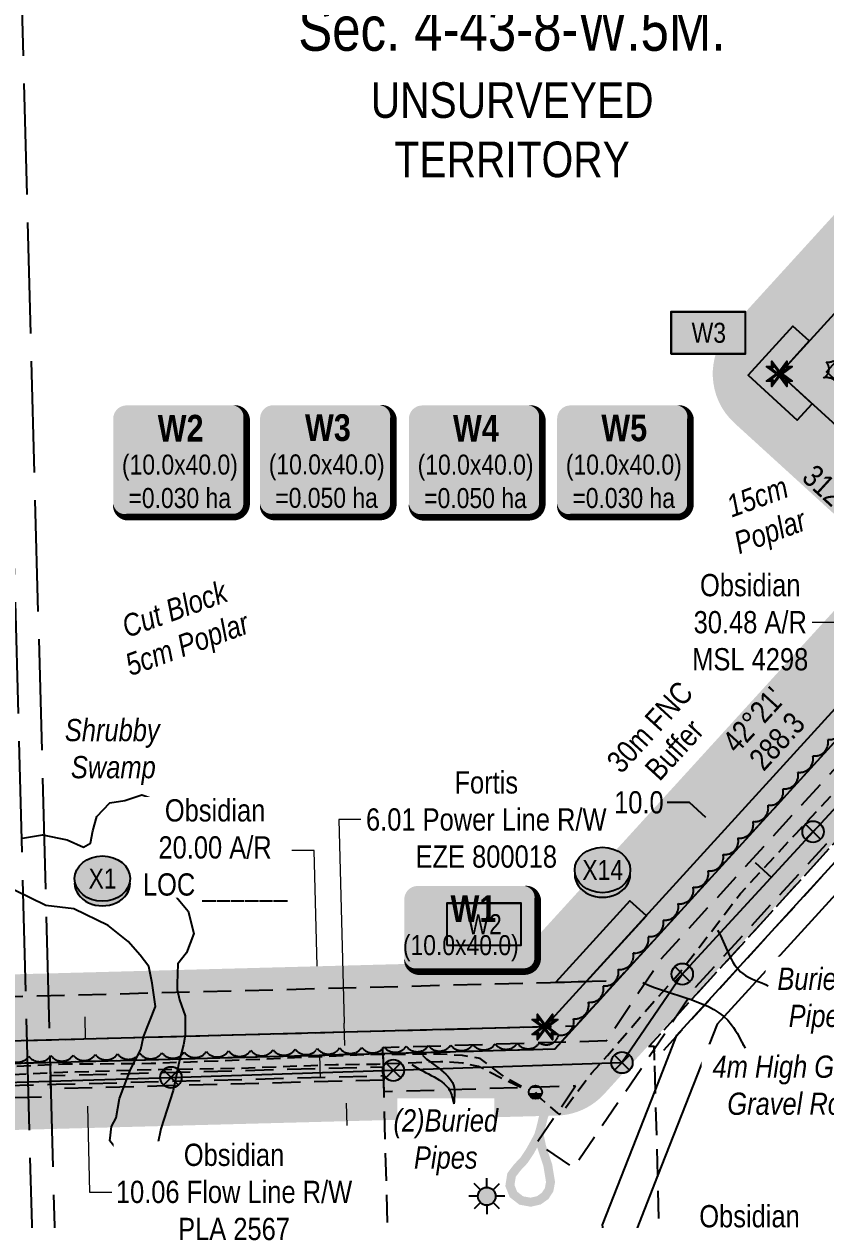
# Model space of a CAD drawing. Extents: x 626623 to 631574, y 5837036 to 5839705.
# Drawn here: x 627570 to 627930, y 5837349 to 5837886 of the extents above; entities that cross this region are included whole.
import ezdxf
from ezdxf.enums import TextEntityAlignment as Align

# ---------------------------------------------------------------- set-up
doc = ezdxf.new("R2010")
doc.units = 0
doc.header["$LTSCALE"] = 5
doc.header["$PDSIZE"] = 0.5
for name, pattern in [('0', [1, 1, 0]), ('foc-ACCESSROAD', [3.75, 2.5, -1.25]), ('foc-FLOWLINE', [3.75, 2.5, -1.25]), ('foc-UNSURVEYED', [12.5, 10, -2.5]), ('POWERLINE5', [7.8, 2.4, -0.6, 0.6, -0.6, 0.6, -0.6, 2.4]), ('UG_PIPE', [1.875, 1.25, -0.625])]:
    doc.linetypes.add(name, pattern=pattern)
doc.layers.get('Defpoints').update_dxf_attribs({"color": 9})
for name, color, linetype in [('AS-PIPE-UG', 44, 'UG_PIPE'), ('AS-PIPE-UG-T', 44, 'Continuous'), ('AS-POWER', 104, 'foc-POWER'), ('AS-POWER-EXISTING', 72, 'POWERLINE5'), ('AS-ROADS', 254, 'Continuous'), ('AS-SYMBOL', 7, 'Continuous'), ('C-AR', 13, 'foc-ACCESSROAD'), ('C-FLOWLINE', 13, 'foc-FLOWLINE'), ('C-RW', 13, 'Continuous'), ('C-SYMBOL', 7, 'Continuous'), ('C-WS', 13, 'foc-ACCESSROAD'), ('C-WS-S', 8, 'Continuous'), ('F-EZE', 190, 'foc-FLOWLINE'), ('L-BD1', 253, 'Continuous'), ('L-MON', 1, 'Continuous'), ('L-UNS-T', 3, 'Continuous'), ('L-USEC', 7, 'foc-UNSURVEYED'), ('P-BUFFER-H 30m', 51, 'Continuous'), ('P-BUFFER-T', 40, 'Continuous'), ('P-CROSSINGS', 250, 'Continuous'), ('P-PROPOSED', 10, 'Continuous'), ('P-PROPOSED-H', 21, 'Continuous'), ('P-TEMP-BLOCKS', 250, 'Continuous'), ('P-TEMP-H', 41, 'Continuous'), ('P-TEMP_WORKSPACE', 46, 'Continuous'), ('P-TXT', 4, 'Continuous'), ('T-BUSH', 110, '0'), ('T-BUSH-T', 110, 'Continuous'), ('WETLAND', 143, 'Continuous'), ('WETLAND-T', 146, 'Continuous')]:
    doc.layers.add(name, color=color, linetype=linetype)
for name, color, linetype, lineweight in [('C-AR-T', 13, 'Continuous', 9), ('C-RW-T', 13, 'Continuous', 9), ('C-WS-T', 13, 'Continuous', 9), ('F-EZE-T', 190, 'Continuous', 9), ('T-TEXT', 48, 'Continuous', 18)]:
    doc.layers.add(name, color=color, linetype=linetype, lineweight=lineweight)
doc.styles.add('175L', font='ARIALN.TTF', dxfattribs={"height": 20})
doc.styles.add('80', font='ARIALN.TTF', dxfattribs={"height": 10})
doc.styles.add('80CG', font='ARIALN.TTF', dxfattribs={"height": 10})
doc.styles.add('80L', font='ARIALN.TTF', dxfattribs={"height": 10})
doc.styles.add('80LS', font='ARIALNI.TTF', dxfattribs={"height": 10})
doc.styles.add('BOLD', font='ARIALNB.TTF')
doc.styles.add('Crossing', font='ARIALN.TTF', dxfattribs={"height": 10})
doc.styles.add('foc-LtypeFont', font='ARIALN.TTF', dxfattribs={"height": 7.35})
doc.styles.get("Standard").update_dxf_attribs({"font": 'ARIALN.TTF'})
doc.linetypes.add('foc-POWER', pattern='A,6,-1,["P",foc-LtypeFont,S=0.2,R=0,X=-0.625,Y=-0.75],-1.24,4', length=12.24)
doc.dimstyles.new('Compass 5 000', dxfattribs={"dimscale": 5, "dimtxt": 9, "dimasz": 2, "dimexe": 0.2, "dimexo": 0.0625, "dimgap": 0.5, "dimtad": 0, "dimtih": 1, "dimtoh": 1, "dimzin": 0, "dimdsep": 46, "dimtxsty": '80CG', "dimcen": 0.1, "dimse1": 1, "dimse2": 1, "dimclrd": 256, "dimclrt": 256, "dimaunit": 1, "dimadec": 4, "dimazin": 0, "dimtfac": 0.06, "dimtofl": 0, "dimtmove": 0, "dimatfit": 1, "dimfxl": 0.2, "dimtolj": 1, "dimtzin": 0, "dimlwd": -1, "dimarcsym": 0})

# ---------------------------------------------------------------- blocks, each defined once
blk = doc.blocks.new('*D542')
at = {"layer": 'Defpoints', "color": 0, "transparency": 16777216}
for p in [(627654.67, 5837415.26), (627714.46, 5837410.83), (627654.83, 5837409.25)]:
    blk.add_point(p, dxfattribs=at)
at = {"layer": 'F-EZE-T', "transparency": 16777216}
for p, q in [((627721.33, 5837528.43), (627711.33, 5837528.43)), ((627711.33, 5837528.43), (627713.77, 5837436.84)), ((627714.03, 5837426.84), (627713.77, 5837436.84)), ((627714.72, 5837400.84), (627714.99, 5837390.84))]:
    blk.add_line(p, q, dxfattribs=at)
for points in [[(627715.7, 5837426.89), (627712.37, 5837426.8), (627714.3, 5837416.85)], [(627716.39, 5837400.88), (627713.06, 5837400.79), (627714.46, 5837410.83)]]:
    blk.add_solid(points, dxfattribs=at)
at = {"layer": 'F-EZE-T', "transparency": 16777216, "insert": (627777.7, 5837528.43), "char_height": 10, "attachment_point": 5, "style": '80CG'}
blk.add_mtext('\\A1;Fortis\\P6.01 Power Line R/W\\PEZE 800018', dxfattribs=at)
blk = doc.blocks.new('GAS')
h = blk.add_hatch(color=255)
h.dxf.hatch_style = 1
edge = h.paths.add_edge_path()
edge.add_arc((0, 0), 0.9, 0, 360)
for p, q in [((-0.57, 0.57), (-1.14, 1.14)), ((0, 0.81), (0, 1.62)), ((0.57, 0.57), (1.14, 1.14)), ((-0.81, 0), (-1.62, 0)), ((1.62, 0), (0.81, 0)), ((-0.57, -0.57), (-1.14, -1.14)), ((0, -0.81), (0, -1.62)), ((1.14, -1.14), (0.57, -0.57))]:
    blk.add_line(p, q)
blk.add_circle((0, 0), 0.8)
blk = doc.blocks.new('*D556')
at = {"layer": 'C-RW-T', "transparency": 16777216}
for p, q in [((627934.41, 5837617.17), (627924.41, 5837617.17)), ((627953.91, 5837599.37), (627934.41, 5837617.17)), ((627991.24, 5837565.28), (627998.63, 5837558.54))]:
    blk.add_line(p, q, dxfattribs=at)
for points in [[(627955.03, 5837600.6), (627952.78, 5837598.14), (627961.29, 5837592.63)], [(627992.37, 5837566.51), (627990.12, 5837564.05), (627983.86, 5837572.03)]]:
    blk.add_solid(points, dxfattribs=at)
at = {"layer": 'Defpoints', "color": 0, "transparency": 16777216}
for p in [(627961.29, 5837592.63), (627919.32, 5837546.66), (627941.88, 5837526.05)]:
    blk.add_point(p, dxfattribs=at)
at = {"layer": 'C-RW-T', "transparency": 16777216, "insert": (627896.48, 5837617.17), "char_height": 10, "attachment_point": 5, "style": '80CG'}
blk.add_mtext('\\A1;Obsidian\\P30.48 A/R\\PMSL 4298', dxfattribs=at)
blk = doc.blocks.new('*D562')
at = {"layer": 'C-RW-T', "transparency": 16777216}
for p, q in [((627597.41, 5837429.7), (627597.15, 5837439.7)), ((627598.2, 5837399.61), (627599.21, 5837360.93)), ((627599.21, 5837360.93), (627609.21, 5837360.93))]:
    blk.add_line(p, q, dxfattribs=at)
for points in [[(627599.08, 5837429.75), (627595.74, 5837429.66), (627597.67, 5837419.71)], [(627599.86, 5837399.65), (627596.53, 5837399.56), (627597.94, 5837409.6)]]:
    blk.add_solid(points, dxfattribs=at)
at = {"layer": 'Defpoints', "color": 0, "transparency": 16777216}
for p in [(627640.48, 5837420.82), (627597.67, 5837419.71), (627640.75, 5837410.72)]:
    blk.add_point(p, dxfattribs=at)
at = {"layer": 'C-RW-T', "transparency": 16777216, "insert": (627664.21, 5837360.93), "char_height": 10, "attachment_point": 5, "style": '80CG', "bg_fill": 3, "box_fill_scale": 1.1, "bg_fill_color": 256, "bg_fill_true_color": 13158600, "bg_fill_transparency": 0}
blk.add_mtext('\\A1;Obsidian\\P10.06 Flow Line R/W\\PPLA 2567', dxfattribs=at)
blk = doc.blocks.new('*D617')
at = {"layer": 'C-AR-T', "transparency": 16777216}
for p, q in [((627700.28, 5837514.49), (627690.28, 5837514.49)), ((627701.65, 5837462.47), (627700.28, 5837514.49)), ((627702.71, 5837422.49), (627702.97, 5837412.5))]:
    blk.add_line(p, q, dxfattribs=at)
for points in [[(627703.32, 5837462.51), (627699.99, 5837462.43), (627701.92, 5837452.47)], [(627704.37, 5837422.54), (627701.04, 5837422.45), (627702.44, 5837432.49)]]:
    blk.add_solid(points, dxfattribs=at)
at = {"layer": 'Defpoints', "color": 0, "transparency": 16777216}
for p in [(627727.14, 5837453.14), (627702.44, 5837432.49), (627727.66, 5837433.15)]:
    blk.add_point(p, dxfattribs=at)
at = {"layer": 'C-AR-T', "transparency": 16777216, "insert": (627655.68, 5837514.49), "char_height": 10, "attachment_point": 5, "style": '80CG', "bg_fill": 3, "box_fill_scale": 1.1, "bg_fill_color": 256, "bg_fill_true_color": 13158600, "bg_fill_transparency": 0}
blk.add_mtext('\\A1;Obsidian\\P20.00 A/R\\PLOC ______', dxfattribs=at)
blk = doc.blocks.new('POWERPOLE')
h = blk.add_hatch(color=255)
edge = h.paths.add_edge_path()
edge.add_arc((0, 0), 0.96, 0, 360)
at = {"linetype": 'Continuous'}
for p, q in [((0.68, -0.68), (-0.68, 0.68)), ((-0.68, -0.68), (0.68, 0.68))]:
    blk.add_line(p, q, dxfattribs=at)
blk.add_circle((0, 0), 0.96, dxfattribs=at)
blk = doc.blocks.new('RISER')
h = blk.add_hatch(color=255)
h.dxf.hatch_style = 1
edge = h.paths.add_edge_path()
edge.add_arc((0, 0), 0.7, 0, 360)
blk.add_hatch(color=13).paths.add_polyline_path([(0.58, -0.15), (-0.58, -0.15, 0.774597)])
at = {"color": 13}
blk.add_line((-0.58, -0.15), (0.58, -0.15), dxfattribs=at)
blk.add_circle((0, 0), 0.6, dxfattribs=at)
blk = doc.blocks.new('xing2')
h = blk.add_hatch(color=50)
h.dxf.hatch_style = 1
edge = h.paths.add_edge_path()
edge.add_ellipse((0, 0), major_axis=(-12.5, 0), ratio=0.816297, start_angle=0, end_angle=360)
h = blk.add_hatch(color=250)
h.dxf.hatch_style = 1
edge = h.paths.add_edge_path()
edge.add_ellipse((0, -2.05), major_axis=(-12.5, 0), ratio=0.816297, start_angle=0, end_angle=180)
edge.add_line((12.5, -2.05), (12.5, 0))
edge.add_ellipse((0, 0), major_axis=(-12.5, 0), ratio=0.816297, start_angle=0, end_angle=180, ccw=False)
edge.add_line((-12.5, 0), (-12.5, -2.05))
at = {"color": 250}
blk.add_ellipse((0, 0), major_axis=(-12.5, 0), ratio=0.816297, dxfattribs=at)
blk.add_ellipse((0, -2.05), major_axis=(-12.5, 0), ratio=0.816297, start_param=0, end_param=3.141593, dxfattribs=at)
at = {"color": 250, "style": 'Crossing'}
blk.add_attdef('CROSSING', text='', height=9, dxfattribs=at).set_placement((0.09, 0.02), align=Align.MIDDLE_CENTER)
at = {"color": 250, "style": 'Crossing', "flags": 1}
for tag, p in [('OWNER', (0.09, -12.49)), ('DESCRIPTION', (0.09, -25.77)), ('LOCATION', (0.09, -39.3)), ('DWG_REF', (0.09, -52.84))]:
    blk.add_attdef(tag, text='', height=9, dxfattribs=at).set_placement(p, align=Align.MIDDLE_CENTER)
blk = doc.blocks.new('TEMP')
h = blk.add_hatch(color=255)
h.dxf.hatch_style = 1
h.paths.add_polyline_path([(0, 0.25), (-0.67, 1.15), (-0.67, 0.67), (-1.15, 0.67), (-0.25, 0), (-1.15, -0.67), (-0.67, -0.67), (-0.67, -1.15), (0, -0.25), (0.67, -1.15), (0.67, -0.67), (1.15, -0.67), (0.25, 0), (1.15, 0.67), (0.67, 0.67), (0.67, 1.15)])
h.paths.add_polyline_path([(0.57, 0.85), (0.57, 0.57), (0.85, 0.57), (0.08, 0), (0.85, -0.57), (0.57, -0.57), (0.57, -0.85), (0, -0.08), (-0.57, -0.85), (-0.57, -0.57), (-0.85, -0.57), (-0.08, 0), (-0.85, 0.57), (-0.57, 0.57), (-0.57, 0.85), (0, 0.08)], flags=16)
h = blk.add_hatch(color=1)
h.dxf.hatch_style = 1
h.paths.add_polyline_path([(0, 0.08), (-0.57, 0.85), (-0.57, 0.57), (-0.85, 0.57), (-0.08, 0), (-0.85, -0.57), (-0.57, -0.57), (-0.57, -0.85), (0, -0.08), (0.57, -0.85), (0.57, -0.57), (0.85, -0.57), (0.08, 0), (0.85, 0.57), (0.57, 0.57), (0.57, 0.85)])
at = {"color": 1}
for p, q in [((-0.08, 0), (0.08, 0)), ((0, 0.08), (0, -0.08))]:
    blk.add_line(p, q, dxfattribs=at)
at = {"color": 255, "flags": 128}
blk.add_lwpolyline([(-0.25, 0), (-1.15, 0.67), (-0.67, 0.67), (-0.67, 1.15), (0, 0.25), (0.67, 1.15), (0.67, 0.67), (1.15, 0.67), (0.25, 0), (1.15, -0.67), (0.67, -0.67), (0.67, -1.15), (0, -0.25), (-0.67, -1.15), (-0.67, -0.67), (-1.15, -0.67)], close=True, dxfattribs=at)
at = {"color": 1, "flags": 128}
blk.add_lwpolyline([(-0.08, 0), (-0.85, 0.57), (-0.57, 0.57), (-0.57, 0.85), (0, 0.08), (0.57, 0.85), (0.57, 0.57), (0.85, 0.57), (0.08, 0), (0.85, -0.57), (0.57, -0.57), (0.57, -0.85), (0, -0.08), (-0.57, -0.85), (-0.57, -0.57), (-0.85, -0.57)], close=True, dxfattribs=at)
blk = doc.blocks.new('Temp_Area_Small_Pink')
at = {"true_color": 0xff8aff}
h = blk.add_hatch(color=211, dxfattribs=at)
h.dxf.hatch_style = 1
h.paths.add_polyline_path([(-16.83, -9.44), (16.33, -9.44), (16.33, 9.05), (-16.83, 9.05)])
at = {"color": 250}
for points in [[(-17.03, -9.64), (16.53, -9.64), (16.53, 9.25), (-17.03, 9.25)], [(-16.93, -9.54), (16.43, -9.54), (16.43, 9.15), (-16.93, 9.15)]]:
    blk.add_lwpolyline(points, close=True, dxfattribs=at)
at = {"color": 250, "style": '80L'}
blk.add_attdef('TEMPORARY', text='', height=9, dxfattribs=at).set_placement((0, -0.15), align=Align.MIDDLE_CENTER)
blk = doc.blocks.new('*U644')
at = {"true_color": 0xff8aff}
h = blk.add_hatch(color=211, dxfattribs=at)
edge = h.paths.add_edge_path()
edge.add_line((-24, -20), (24, -20))
edge.add_arc((24, -14), 6, 270, 360)
edge.add_line((30, -14), (30, 12.5))
edge.add_arc((24, 12.5), 6, 0, 90)
edge.add_line((24, 18.5), (-24, 18.5))
edge.add_arc((-24, 12.5), 6, 90, 180)
edge.add_line((-30, 12.5), (-30, -14))
edge.add_arc((-24, -14), 6, 180, 270)
at = {"color": 250, "flags": 128}
blk.add_lwpolyline([(-24, -20, 3, 3, 0), (24, -20, 3, 3, 0.414214), (30, -14, 3, 3, 0), (30, 12.5, 3, 0, 0.414214), (24, 18.5, 0, 0, 0), (-24, 18.5, 0, 0, 0.414214), (-30, 12.5, 0, 0, 0), (-30, -14, 0, 3, 0.414214)], format="xyseb", close=True, dxfattribs=at)
at = {"flags": 128}
blk.add_lwpolyline([(22.41, -14.69, 0, 7.5, 0), (0, 0, 0, 0, 0)], format="xyseb", dxfattribs=at)
at = {"color": 250}
for tag, p, height, style in [('TEMP_AREA_W1_001', (-9.21, 2.24), 12, 'BOLD'), ('ENTER_TEXT_001', (-30.66, -12.62), 9, '80')]:
    blk.add_attdef(tag, p, '', height=height, dxfattribs=dict(at, style=style))
blk = doc.blocks.new('*U645')
at = {"true_color": 0xff8aff}
h = blk.add_hatch(color=211, dxfattribs=at)
edge = h.paths.add_edge_path()
edge.add_line((-24, -31.77), (24, -31.77))
edge.add_arc((24, -25.77), 6, 270, 360)
edge.add_line((30, -25.77), (30, 12.5))
edge.add_arc((24, 12.5), 6, 0, 90)
edge.add_line((24, 18.5), (-24, 18.5))
edge.add_arc((-24, 12.5), 6, 90, 180)
edge.add_line((-30, 12.5), (-30, -25.77))
edge.add_arc((-24, -25.77), 6, 180, 270)
at = {"color": 250, "flags": 128}
blk.add_lwpolyline([(-24, -31.77, 3, 3, 0), (24, -31.77, 3, 3, 0.414214), (30, -25.77, 3, 3, 0), (30, 12.5, 3, 0, 0.414214), (24, 18.5, 0, 0, 0), (-24, 18.5, 0, 0, 0.414214), (-30, 12.5, 0, 0, 0), (-30, -25.77, 0, 3, 0.414214)], format="xyseb", close=True, dxfattribs=at)
at = {"flags": 128}
blk.add_lwpolyline([(25.99, -28.12, 0, 7.5, 0), (0, 0, 0, 0, 0)], format="xyseb", dxfattribs=at)
at = {"color": 250}
for tag, p, height, style in [('TEMP_AREA_W1_001', (-9.21, 2.24), 12, 'BOLD'), ('ENTER_TEXT_001', (-30.66, -12.62), 9, '80')]:
    blk.add_attdef(tag, p, '', height=height, dxfattribs=dict(at, style=style))
blk = doc.blocks.new('*D653')
at = {"layer": 'Defpoints', "color": 0, "transparency": 16777216}
for p in [(627883.9, 5837522.68), (627883.68, 5837522.43), (627891.06, 5837515.7)]:
    blk.add_point(p, dxfattribs=at)
at = {"layer": 'P-TXT', "transparency": 16777216}
for p, q in [((627869.12, 5837536.15), (627859.12, 5837536.15)), ((627876.51, 5837529.41), (627869.12, 5837536.15)), ((627898.68, 5837509.2), (627906.07, 5837502.47))]:
    blk.add_line(p, q, dxfattribs=at)
for points in [[(627877.63, 5837530.64), (627875.39, 5837528.18), (627883.9, 5837522.68)], [(627899.8, 5837510.44), (627897.55, 5837507.97), (627891.29, 5837515.94)]]:
    blk.add_solid(points, dxfattribs=at)
at = {"layer": 'P-TXT', "transparency": 16777216, "insert": (627846.37, 5837536.15), "char_height": 10, "attachment_point": 5, "style": '80CG'}
blk.add_mtext('\\A1;10.0', dxfattribs=at)

msp = doc.modelspace()

# ---------------------------------------------------------------- hatches: boundary and pattern name
at = {"layer": 'P-BUFFER-H 30m'}
h = msp.add_hatch(color=256, dxfattribs=at)
h.dxf.hatch_style = 1
edge = h.paths.add_edge_path()
edge.add_line((627973.144, 5837731.876), (628020.276, 5837783.583))
edge.add_line((628020.276, 5837783.583), (628064.701, 5837743.102))
edge.add_arc((628084.9, 5837765.269), 29.989, 227.65976, 317.59487)
edge.add_line((628107.044, 5837745.045), (628281.032, 5837935.552))
edge.add_arc((628258.888, 5837955.775), 29.989, 317.59487, 333.54735)
edge.add_line((628285.737, 5837942.416), (628370.836, 5838113.451))
edge.add_arc((628343.986, 5838126.81), 29.989, 333.54735, 360.0764)
edge.add_line((628373.975, 5838126.85), (628373.775, 5838277.337))
edge.add_line((628373.775, 5838277.337), (628417.17, 5838302.518))
edge.add_arc((628402.118, 5838328.457), 29.989, 300.125, 317.5375)
edge.add_line((628424.242, 5838308.211), (628495.05, 5838385.585))
edge.add_line((628495.05, 5838385.585), (628502.457, 5838384.099))
edge.add_arc((628508.355, 5838413.503), 29.989, 258.65693, 271.56663)
edge.add_line((628509.175, 5838383.525), (628531.659, 5838384.14))
edge.add_arc((628530.839, 5838414.118), 29.989, 271.56663, 361.56663)
edge.add_line((628560.817, 5838414.938), (628560.407, 5838429.927))
edge.add_arc((628530.429, 5838429.107), 29.989, 1.56663, 91.56663)
edge.add_line((628529.609, 5838459.085), (628512.213, 5838458.61))
edge.add_line((628512.213, 5838458.61), (628484.903, 5838464.088))
edge.add_arc((628479.004, 5838434.684), 29.989, 78.65693, 137.5375)
edge.add_line((628456.881, 5838454.93), (628373.583, 5838363.908))
edge.add_line((628373.583, 5838363.908), (628313.705, 5838329.162))
edge.add_arc((628328.756, 5838303.224), 29.989, 120.125, 180.0764)
edge.add_line((628298.767, 5838303.184), (628298.988, 5838137.355))
edge.add_line((628298.988, 5838137.355), (628221.421, 5837981.457))
edge.add_line((628221.421, 5837981.457), (628081.986, 5837828.784))
edge.add_line((628081.986, 5837828.784), (628037.528, 5837869.294))
edge.add_arc((628017.33, 5837847.127), 29.989, 47.65976, 137.65024)
edge.add_line((627995.166, 5837867.33), (627887.432, 5837749.138))
edge.add_arc((627909.595, 5837728.935), 29.989, 137.65024, 227.64955)
edge.add_line((627889.392, 5837706.772), (627955.888, 5837646.158))
edge.add_line((627955.888, 5837646.158), (627790.568, 5837464.81))
edge.add_line((627790.568, 5837464.81), (627477.824, 5837456.539))
edge.add_arc((627478.617, 5837426.56), 29.989, 91.51491, 181.51645)
edge.add_line((627448.638, 5837425.766), (627448.902, 5837415.773))
edge.add_arc((627478.881, 5837416.567), 29.989, 181.51645, 271.51491)
edge.add_line((627479.674, 5837386.588), (627809.443, 5837395.309))
edge.add_arc((627808.65, 5837425.288), 29.989, 271.51491, 317.64758)
edge.add_line((627830.813, 5837405.084), (628037.908, 5837632.261))
edge.add_arc((628015.745, 5837652.465), 29.989, 317.64758, 407.64955)
edge.add_line((628035.948, 5837674.628), (627973.144, 5837731.876))
at = {"layer": 'P-PROPOSED-H'}
h = msp.add_hatch(color=256, dxfattribs=at)
h.dxf.hatch_style = 1
h.paths.add_polyline_path([(627930.778, 5837729.916), (628018.312, 5837825.946), (628084.9, 5837765.269), (628258.888, 5837955.775), (628343.986, 5838126.81), (628343.762, 5838294.595), (628402.118, 5838328.457), (628484.353, 5838418.318), (628508.355, 5838413.503), (628530.839, 5838414.118), (628530.429, 5838429.107), (628509.641, 5838428.539), (628479.004, 5838434.684), (628392.607, 5838340.274), (628328.756, 5838303.224), (628328.987, 5838130.325), (628246.399, 5837964.336), (628083.929, 5837786.441), (628017.33, 5837847.127), (627909.595, 5837728.935), (627998.255, 5837648.118), (627804.127, 5837435.168), (627478.617, 5837426.56), (627478.881, 5837416.567), (627808.65, 5837425.288), (628015.745, 5837652.465)])
at = {"layer": 'P-TEMP-H'}
h = msp.add_hatch(color=256, dxfattribs=at)
h.dxf.hatch_style = 1
h.paths.add_polyline_path([(627924.371, 5837715.467), (627909.595, 5837728.935), (627923.064, 5837743.711), (627915.676, 5837750.445), (627895.473, 5837728.282), (627917.637, 5837708.079)])
h = msp.add_hatch(color=256, dxfattribs=at)
h.dxf.hatch_style = 1
h.paths.add_polyline_path([(627822.81, 5837455.665), (627849.749, 5837485.214), (627842.362, 5837491.949), (627808.951, 5837455.299)])

# ---------------------------------------------------------------- linework, layer by layer
at = {"layer": 'AS-PIPE-UG', "flags": 128}
for points in [[(627799.836, 5837405.826), (627802.383, 5837402.779), (627809.704, 5837396.394), (627810.725, 5837395.838), (627812.752, 5837398.017), (627817.386, 5837404.392), (627825.066, 5837414.351), (627832.323, 5837422.391), (627847.336, 5837440.028), (627864.659, 5837459.511), (627892.083, 5837495.219), (627917.142, 5837522.248), (627959.952, 5837568.316), (627999.005, 5837611.491), (628027.29, 5837643.017), (628049.843, 5837667.978)], [(627793.585, 5837408.398), (627786.945, 5837412.014), (627774.972, 5837421.033), (627767, 5837422.292), (627757.174, 5837422.917), (627746.597, 5837422.892), (627728.265, 5837422.8), (627710.174, 5837422.083), (627667.394, 5837420.246), (627626.856, 5837418.678), (627587.073, 5837418.403), (627541.86, 5837416.345), (627494.424, 5837414.343), (627446.913, 5837413.872), (627435.471, 5837414.879), (627432.334, 5837415.815), (627429.07, 5837417.561), (627425.082, 5837420.065), (627418.545, 5837425.972), (627388.491, 5837458.099), (627360.802, 5837487.265), (627299.038, 5837553.438), (627273.079, 5837582.11), (627221.721, 5837636.195)], [(627793.187, 5837407.935), (627786.539, 5837411.09), (627774.245, 5837417.425), (627767.164, 5837418.862), (627757.124, 5837419.561), (627746.169, 5837419.105), (627728.484, 5837418.334), (627709.938, 5837418.127), (627667.754, 5837416.544), (627627.342, 5837415.879), (627587.245, 5837414.717), (627540.825, 5837412.515), (627494.472, 5837409.435), (627445.825, 5837407.721), (627399.063, 5837407.763)]]:
    msp.add_lwpolyline(points, dxfattribs=at)
at = {"layer": 'AS-ROADS', "const_width": 4, "flags": 128}
msp.add_lwpolyline([(627973.989, 5837595.109), (627916.386, 5837532.009), (627855.931, 5837466.198), (627834.091, 5837441.063), (627824.307, 5837429.362), (627814.64, 5837416.661), (627807.354, 5837404.732), (627803.443, 5837394.807), (627801.486, 5837386.698), (627802.624, 5837381.33), (627805.4, 5837372.896), (627806.624, 5837365.386), (627805.948, 5837361.892), (627804.197, 5837359.213), (627801.392, 5837357.214), (627797.701, 5837356.358), (627793.432, 5837357.129), (627789.912, 5837359.866), (627788.333, 5837363.849), (627789.087, 5837368.624), (627791.655, 5837371.972), (627794.727, 5837375.25), (627797.272, 5837379.068), (627799.389, 5837382.873), (627801.304, 5837386.439), (627801.841, 5837388.423)], dxfattribs=at)
at = {"layer": 'C-AR', "flags": 128}
msp.add_lwpolyline([(627556.703, 5837448.642), (627836.671, 5837456.029), (627817.99, 5837435.535), (627557.231, 5837428.639)], close=True, dxfattribs=at)
at = {"layer": 'C-FLOWLINE', "flags": 128}
msp.add_lwpolyline([(627351.245, 5837403.053), (627163.87, 5837398.059), (627159.763, 5837407.995), (627342.135, 5837412.877), (627402.974, 5837414.494), (627412.106, 5837414.736), (627431.077, 5837415.327), (627590.969, 5837419.55), (627731.23, 5837423.247), (627731.418, 5837416.223), (627731.499, 5837413.15), (627584.105, 5837409.232), (627553.951, 5837408.43), (627412.088, 5837404.665), (627351.245, 5837403.053)], close=True, dxfattribs=at)
at = {"layer": 'C-RW'}
for points in [[(627873.44, 5837051.741), (627863.335, 5837120.162), (627858.886, 5837150.295), (627836.192, 5837303.986), (627829.959, 5837346.216), (627853.706, 5837406.415), (627863.485, 5837431.526), (628032.902, 5837616.945), (628130.232, 5837723.948), (628084.9, 5837765.269), (628258.888, 5837955.775)], [(628271.376, 5837947.215), (628106.094, 5837766.24), (628147.721, 5837728.295), (628040.272, 5837610.232), (627881.64, 5837436.365), (627854.732, 5837368.152), (627845.378, 5837344.441), (627851.293, 5837304.383), (627873.984, 5837150.695), (627878.433, 5837120.564), (627888.536, 5837052.143)]]:
    msp.add_lwpolyline(points, dxfattribs=at)
at = {"layer": 'C-WS', "flags": 128}
msp.add_lwpolyline([(628511.115, 5838175.393), (628535.134, 5838176.031), (628028.598, 5837621.355), (627850.894, 5837426.406), (627853.181, 5837426.468), (627853.328, 5837420.412), (627853.706, 5837406.415), (627854.732, 5837368.152), (627856.438, 5837304.518), (627851.293, 5837304.383), (627836.192, 5837303.986), (627821.091, 5837303.602), (627805.738, 5837303.181), (627734.488, 5837301.26), (627731.718, 5837404.879), (627731.578, 5837410.21), (627731.499, 5837413.15), (627731.418, 5837416.223), (627731.23, 5837423.247), (627808.494, 5837425.274), (627810.362, 5837427.318), (628006.089, 5837641.891), (628510.608, 5838194.359), (628511.115, 5838175.393)], close=True, dxfattribs=at)
at = {"layer": 'F-EZE', "flags": 128}
for points in [[(628749.022, 5837915.892), (628750.742, 5837917.447), (628756.236, 5837922.415), (628742.38, 5837936.929), (628733.473, 5837952.119), (628726.188, 5837944.765), (628710.658, 5837929.086), (628696.453, 5837943.155), (628712.793, 5837959.651), (628765.985, 5838013.354), (628769.601, 5838016.456), (628770.724, 5838017.43), (628778.357, 5838023.994), (628780.291, 5838025.657), (628775.383, 5838030.149), (628643.629, 5838150.73), (628632.533, 5838160.884), (628613.702, 5838178.119), (628594.874, 5838195.351), (628585.053, 5838191.564), (628573.549, 5838187.128), (628562.031, 5838182.686), (628545.486, 5838176.306), (628537.631, 5838173.277), (628525.062, 5838168.43), (628376.778, 5838006.029), (628369.444, 5837997.998), (628344.357, 5837970.521), (628337.609, 5837963.13), (628226.085, 5837840.991), (628143.826, 5837750.903), (627871.877, 5837453.069), (627850.888, 5837421.454), (627842.679, 5837409.408), (627816.952, 5837371.848), (627800.457, 5837383.147), (627817.92, 5837408.64), (627731.689, 5837405.969), (627731.158, 5837425.954), (627807.924, 5837428.333), (627831.919, 5837429.077), (627856.205, 5837465.57), (628322.774, 5837976.545), (628329.525, 5837983.94), (628349.017, 5838005.29), (628368.679, 5838026.824), (628510.919, 5838182.604), (628513.453, 5838185.38), (628542.519, 5838196.589), (628544.264, 5838197.262), (628552.89, 5838200.589), (628562.963, 5838204.474), (628564.394, 5838205.026), (628599.234, 5838218.463), (628646.357, 5838175.334), (628657.453, 5838165.179), (628818.529, 5838017.757), (628820.567, 5838015.898), (628815.567, 5838010.435), (628807.069, 5838001.149), (628795.144, 5838012.062), (628793.157, 5838010.352), (628785.526, 5838003.789), (628779.628, 5837998.716), (628748.03, 5837966.816), (628758.449, 5837949.051), (628771.17, 5837935.726), (628774.784, 5837939.177), (628788.59, 5837924.716), (628779.734, 5837916.708)], [(626936.606, 5838067.761), (626907.625, 5837986.338), (627431.077, 5837415.327), (627553.587, 5837418.574), (627581.424, 5837419.298), (627581.841, 5837403.741), (627554.005, 5837402.999), (627417.03, 5837399.341), (627356.193, 5837397.717), (627165.522, 5837392.604), (627161.44, 5837392.474), (627155.125, 5837392.273), (627150.503, 5837392.187), (627144.628, 5837392.077), (627026.823, 5837388.94), (627026.651, 5837395.489), (627026.431, 5837403.343), (627026.415, 5837404.489), (627111.883, 5837406.813), (627116.185, 5837406.926), (627118.818, 5837406.996), (627144.947, 5837407.682), (627148.902, 5837407.786), (627149.608, 5837407.805), (627155.775, 5837407.972), (627159.67, 5837408.077), (627411.296, 5837414.715), (626903.327, 5837968.837), (626884.287, 5837891.545), (626812.87, 5837804.413), (626743.601, 5837855.653), (626674.666, 5837895.106), (626624.019, 5837950.678)]]:
    msp.add_lwpolyline(points, dxfattribs=at)
for points in [[(627853.344, 5837420.19), (627853.181, 5837426.468), (627850.894, 5837426.406), (628148.057, 5837752.407), (628152.485, 5837748.361), (627853.344, 5837420.19)], [(627731.549, 5837411.289), (627581.745, 5837407.305), (627581.667, 5837410.247), (627581.584, 5837413.317), (627731.389, 5837417.302), (627731.549, 5837411.289)]]:
    msp.add_lwpolyline(points, close=True, dxfattribs=at)
at = {"layer": 'L-USEC'}
for p, q in [((627578.898, 5837138.873), (627556.221, 5837984.222)), ((627566.263, 5837984.484), (627588.804, 5837144.21))]:
    msp.add_line(p, q, dxfattribs=at)
at = {"layer": 'P-TEMP_WORKSPACE'}
for points in [[(627924.371, 5837715.467), (627909.595, 5837728.935), (627923.064, 5837743.711), (627915.676, 5837750.445), (627895.473, 5837728.282), (627917.637, 5837708.079)], [(627822.81, 5837455.665), (627849.749, 5837485.214), (627842.362, 5837491.949), (627808.951, 5837455.299)]]:
    msp.add_lwpolyline(points, close=True, dxfattribs=at)
at = {"layer": 'T-BUSH', "flags": 128}
msp.add_lwpolyline([(627403.902, 5837449.367, 0.5205671), (627410.665, 5837442.006, 0.5205671), (627417.428, 5837434.645, 0.5205671), (627424.192, 5837427.283, 0.5205671), (627432.701, 5837422.396, 0.5205671), (627441.921, 5837418.588, 0.5205671), (627451.914, 5837418.853, 0.5205671), (627461.907, 5837419.117, 0.5205671), (627471.9, 5837419.381, 0.5205671), (627481.893, 5837419.646, 0.5205671), (627491.886, 5837419.91, 0.5205671), (627501.879, 5837420.174, 0.5205671), (627511.872, 5837420.439, 0.5205671), (627521.865, 5837420.703, 0.5205671), (627531.858, 5837420.967, 0.5205671), (627541.851, 5837421.231, 0.5205671), (627551.844, 5837421.496, 0.5205671), (627561.837, 5837421.76, 0.5205671), (627571.83, 5837422.024, 0.5205671), (627581.823, 5837422.289, 0.5205671), (627591.816, 5837422.553, 0.5205671), (627601.809, 5837422.817, 0.5205671), (627611.802, 5837423.082, 0.5205671), (627621.795, 5837423.346, 0.5205671), (627631.788, 5837423.61, 0.5205671), (627641.781, 5837423.874, 0.5205671), (627651.774, 5837424.139, 0.5205671), (627661.767, 5837424.403, 0.5205671), (627671.76, 5837424.667, 0.5205671), (627681.753, 5837424.932, 0.5205671), (627691.746, 5837425.196, 0.5205671), (627701.739, 5837425.46, 0.5205671), (627711.732, 5837425.725, 0.5205671), (627721.725, 5837425.989, 0.5205671), (627731.718, 5837426.253, 0.5205671), (627741.711, 5837426.518, 0.5205671), (627751.704, 5837426.782, 0.5205671), (627761.697, 5837427.046, 0.5205671), (627771.69, 5837427.31, 0.5205671), (627781.683, 5837427.575, 0.5205671), (627791.676, 5837427.839, 0.5205671), (627801.669, 5837428.103, 0.5205671), (627810.227, 5837431.492, 0.5205671), (627816.942, 5837438.898, 0.5205671), (627823.657, 5837446.303, 0.5205671), (627830.372, 5837453.709, 0.5205671), (627837.099, 5837461.103, 0.5205671), (627843.837, 5837468.487, 0.5205671), (627850.574, 5837475.872, 0.5205671), (627857.312, 5837483.257, 0.5205671), (627864.049, 5837490.642, 0.5205671), (627870.787, 5837498.027, 0.5205671), (627877.524, 5837505.412, 0.5205671), (627884.262, 5837512.797, 0.5205671), (627890.999, 5837520.182, 0.5205671), (627897.737, 5837527.566, 0.5205671), (627904.474, 5837534.951, 0.5205671), (627911.212, 5837542.336, 0.5205671), (627917.949, 5837549.721, 0.5205671), (627924.686, 5837557.106, 0.5205671), (627931.424, 5837564.491, 0.5205671), (627938.161, 5837571.876, 0.5205671), (627944.899, 5837579.26, 0.5205671), (627951.636, 5837586.645, 0.5205671), (627958.374, 5837594.03, 0.5205671), (627965.111, 5837601.415, 0.5205671), (627971.849, 5837608.8, 0.5205671), (627978.586, 5837616.185, 0.5205671), (627985.324, 5837623.57, 0.5205671), (627992.061, 5837630.955, 0.5205671), (627998.799, 5837638.339, 0.5205671), (628005.536, 5837645.724, 0.5205671), (628010.668, 5837653.035, 0.5205671), (628003.28, 5837659.769, 0.5205671), (627995.892, 5837666.504, 0.5205671), (627988.504, 5837673.238, 0.5205671), (627981.116, 5837679.972, 0.5205671), (627973.729, 5837686.707, 0.5205671), (627966.341, 5837693.441, 0.5205671), (627958.953, 5837700.175, 0.5205671), (627951.565, 5837706.909, 0.5205671), (627944.177, 5837713.644, 0.5205671), (627936.79, 5837720.378, 0.5205671), (627929.402, 5837727.112, 0.5205671), (627930.669, 5837734.247, 0.5205671), (627937.403, 5837741.635, 0.5205671), (627944.137, 5837749.023, 0.5205671), (627950.871, 5837756.411, 0.5205671), (627957.605, 5837763.798, 0.5205671), (627964.339, 5837771.186, 0.5205671), (627971.074, 5837778.574, 0.5205671), (627977.808, 5837785.962, 0.5205671), (627984.542, 5837793.35, 0.5205671), (627991.276, 5837800.738, 0.5205671), (627998.01, 5837808.126, 0.5205671), (628004.745, 5837815.514, 0.5205671), (628011.479, 5837822.901, 0.5205671), (628018.222, 5837830.085, 0.5205671), (628025.611, 5837823.352, 0.5205671), (628033, 5837816.619, 0.5205671), (628040.389, 5837809.886, 0.5205671), (628047.778, 5837803.153, 0.5205671), (628055.167, 5837796.42, 0.5205671), (628062.556, 5837789.687, 0.5205671), (628069.945, 5837782.954, 0.5205671), (628077.009, 5837783.311, 0.5205671), (628083.752, 5837790.659, 0.5205671), (628091.141, 5837783.927, 0.5205671), (628098.204, 5837784.283, 0.5205671), (628104.946, 5837791.665, 0.5205671), (628111.687, 5837799.046, 0.5205671), (628118.428, 5837806.428, 0.5205671), (628125.17, 5837813.809, 0.5205671), (628131.911, 5837821.19, 0.5205671), (628138.652, 5837828.572, 0.5205671), (628145.394, 5837835.953, 0.5205671), (628152.135, 5837843.334, 0.5205671), (628158.876, 5837850.716, 0.5205671), (628165.617, 5837858.097, 0.5205671), (628172.359, 5837865.478, 0.5205671), (628179.1, 5837872.86, 0.5205671), (628185.841, 5837880.241, 0.5205671), (628192.583, 5837887.622, 0.5205671), (628199.324, 5837895.004, 0.5205671), (628206.065, 5837902.385, 0.5205671), (628212.807, 5837909.767, 0.5205671), (628219.548, 5837917.148, 0.5205671), (628226.289, 5837924.529, 0.5205671), (628233.031, 5837931.911, 0.5205671), (628239.772, 5837939.292, 0.5205671), (628246.513, 5837946.673, 0.5205671), (628253.255, 5837954.055, 0.5205671), (628258.772, 5837962.275, 0.5205671), (628263.225, 5837971.225, 0.5205671), (628267.678, 5837980.175, 0.5205671), (628272.131, 5837989.125, 0.5205671), (628276.584, 5837998.075, 0.5205671), (628281.037, 5838007.025, 0.5205671), (628285.49, 5838015.974, 0.5205671), (628289.943, 5838024.924, 0.5205671), (628294.396, 5838033.874, 0.5205671), (628298.849, 5838042.824, 0.5205671), (628303.302, 5838051.774, 0.5205671), (628307.755, 5838060.724, 0.5205671), (628309.666, 5838069.507, 0.5205671), (628304.085, 5838077.8, 0.5205671), (628307.111, 5838085.417, 0.5205671), (628313.92, 5838092.736, 0.5205671), (628320.729, 5838100.055, 0.5205671), (628327.538, 5838107.374, 0.5205671), (628334.347, 5838114.693, 0.5205671), (628338.993, 5838123.508, 0.5205671), (628329.466, 5838123.773, 0.5205671), (628319.469, 5838123.747, 0.5205671), (628309.473, 5838123.72, 0.5205671), (628299.476, 5838123.694, 0.5205671), (628289.48, 5838123.667, 0.5205671), (628279.483, 5838123.64, 0.5205671), (628269.487, 5838123.614, 0.5205671), (628259.491, 5838123.587, 0.5205671), (628249.494, 5838123.561, 0.5205671), (628239.498, 5838123.534, 0.5205671), (628229.501, 5838123.508, 0.5205671), (628219.505, 5838123.481, 0.5205671), (628209.508, 5838123.455, 0.5205671), (628199.512, 5838123.428, 0.5205671), (628189.515, 5838123.402, 0.5205671), (628179.519, 5838123.375, 0.5205671), (628179.417, 5838133.283, 0.5205671), (628179.402, 5838143.28, 0.5205671), (628179.388, 5838153.276, 0.5205671), (628179.374, 5838163.273, 0.5205671), (628179.36, 5838173.269, 0.5205671), (628179.346, 5838183.266, 0.5205671), (628179.332, 5838193.262, 0.5205671), (628179.318, 5838203.259, 0.5205671), (628179.303, 5838213.255, 0.5205671), (628179.289, 5838223.252, 0.5205671), (628179.275, 5838233.248, 0.5205671), (628179.261, 5838243.245, 0.5205671), (628179.247, 5838253.241, 0.5205671), (628169.32, 5838253.32, 0.5205671), (628159.324, 5838253.33, 0.5205671), (628149.327, 5838253.339, 0.5205671), (628139.331, 5838253.349, 0.5205671), (628127.051, 5838253.361, 0.5205671)], format="xyb", dxfattribs=at)
at = {"layer": 'WETLAND'}
msp.add_lwpolyline([(627569.023, 5837520.079), (627578.029, 5837521.52), (627589.195, 5837519.359), (627596.4, 5837516.117), (627599.642, 5837517.918), (627600.722, 5837523.321), (627602.523, 5837529.805), (627608.287, 5837535.929), (627615.131, 5837537.009), (627622.695, 5837539.531), (627627.018, 5837538.09), (627628.819, 5837534.128), (627630.62, 5837525.482), (627633.502, 5837515.396), (627626.658, 5837508.912), (627625.217, 5837503.509), (627636.024, 5837496.305), (627643.588, 5837487.299), (627646.11, 5837477.213), (627642.868, 5837468.568), (627638.905, 5837463.525), (627638.545, 5837454.52), (627638.545, 5837451.998), (627639.626, 5837447.315), (627642.147, 5837440.111), (627642.147, 5837431.466), (627641.427, 5837427.143), (627639.626, 5837420.299), (627636.744, 5837406.611), (627631.341, 5837389.32), (627629.9, 5837382.836), (627628.819, 5837375.992), (627630.98, 5837370.229), (627628.099, 5837363.024), (627624.136, 5837358.342), (627619.814, 5837354.739), (627615.131, 5837354.739), (627612.97, 5837358.702), (627611.889, 5837363.385), (627611.889, 5837363.385), (627615.491, 5837365.906), (627616.932, 5837370.229), (627615.131, 5837375.992), (627611.169, 5837380.315), (627608.287, 5837383.917), (627609.007, 5837390.401), (627611.169, 5837394.363), (627612.609, 5837403.009), (627617.652, 5837415.976), (627622.335, 5837424.982), (627623.416, 5837430.745), (627628.819, 5837444.434), (627627.378, 5837454.88), (627625.937, 5837462.444), (627621.975, 5837467.487), (627616.572, 5837473.611), (627607.566, 5837480.815), (627592.077, 5837488.38), (627579.469, 5837489.821), (627565.421, 5837496.665)], dxfattribs=at)

# ---------------------------------------------------------------- block references
at = {"layer": 'AS-POWER-EXISTING', "xscale": 5.000000000000018, "yscale": 5.000000000000018, "zscale": 5.000000000000018}
for p in [(627924.747, 5837522.99), (627865.912, 5837458.963), (627735.896, 5837415.673), (627838.773, 5837419.162), (627635.805, 5837412.474)]:
    msp.add_blockref('POWERPOLE', p, dxfattribs=at)
at = {"layer": 'AS-SYMBOL', "xscale": 5.000000000000018, "yscale": 5.000000000000018, "zscale": 5.000000000000018}
msp.add_blockref('RISER', (627799.837, 5837405.822), dxfattribs=at)
at = {"layer": 'L-MON', "xscale": 4.998243250000006, "yscale": 4.998243250000006, "zscale": 4.998243250000006}
for p in [(627909.595, 5837728.935), (627804.127, 5837435.168)]:
    msp.add_blockref('TEMP', p, dxfattribs=at)
at = {"layer": 'P-CROSSINGS', "color": 6, "xscale": 0.99964865, "yscale": 0.99964865, "zscale": 0.99964865}
msp.add_blockref('xing2', (627604.973, 5837501.902), dxfattribs=at).add_auto_attribs({'CROSSING': 'X1'})
at = {"layer": 'P-CROSSINGS', "xscale": 0.99964865, "yscale": 0.99964865, "zscale": 0.99964865}
msp.add_blockref('xing2', (627830.003, 5837505.778), dxfattribs=at).add_auto_attribs({'CROSSING': 'X14'})
at = {"layer": 'P-TEMP-BLOCKS'}
for name, p, values in [('Temp_Area_Small_Pink', (627877.842, 5837747.557), {'TEMPORARY': 'W3'}), ('*U644', (627770.826, 5837480.101), {'TEMP_AREA_W1_001': 'W1', 'ENTER_TEXT_001': '(10.0x40.0)'}), ('Temp_Area_Small_Pink', (627776.945, 5837481.549), {'TEMPORARY': 'W2'})]:
    msp.add_blockref(name, p, dxfattribs=at).add_auto_attribs(values)
ref = msp.add_blockref('*U645', (627639.844, 5837696.252), dxfattribs=at)
ref.add_attrib('TEMP_AREA_W1_001', 'W2', (627629.857, 5837698.496), dxfattribs={"layer": '0', "color": 250, "height": 12, "style": 'BOLD'})
ref.add_attrib('ENTER_TEXT_001', '(10.0x40.0)', (627613.771, 5837683.628), dxfattribs={"layer": '0', "color": 250, "height": 9, "style": '80'})
ref.add_attrib('ENTER_TEXT_002', '=0.030 ha', (627616.711, 5837668.592), dxfattribs={"layer": '0', "color": 250, "height": 9, "style": '80'})
ref = msp.add_blockref('*U645', (627705.902, 5837696.33), dxfattribs=at)
ref.add_attrib('TEMP_AREA_W1_001', 'W3', (627696.133, 5837698.759), dxfattribs={"layer": '0', "color": 250, "height": 12, "style": 'BOLD'})
ref.add_attrib('ENTER_TEXT_001', '(10.0x40.0)', (627679.829, 5837683.707), dxfattribs={"layer": '0', "color": 250, "height": 9, "style": '80'})
ref.add_attrib('ENTER_TEXT_002', '=0.050 ha', (627682.77, 5837668.67), dxfattribs={"layer": '0', "color": 250, "height": 9, "style": '80'})
ref = msp.add_blockref('*U645', (627772.896, 5837696.219), dxfattribs=at)
ref.add_attrib('TEMP_AREA_W1_001', 'W4', (627762.726, 5837698.463), dxfattribs={"layer": '0', "color": 250, "height": 12, "style": 'BOLD'})
ref.add_attrib('ENTER_TEXT_001', '(10.0x40.0)', (627746.823, 5837683.595), dxfattribs={"layer": '0', "color": 250, "height": 9, "style": '80'})
ref.add_attrib('ENTER_TEXT_002', '=0.050 ha', (627749.764, 5837668.558), dxfattribs={"layer": '0', "color": 250, "height": 9, "style": '80'})
ref = msp.add_blockref('*U645', (627839.59, 5837696.252), dxfattribs=at)
ref.add_attrib('TEMP_AREA_W1_001', 'W5', (627829.469, 5837698.619), dxfattribs={"layer": '0', "color": 250, "height": 12, "style": 'BOLD'})
ref.add_attrib('ENTER_TEXT_001', '(10.0x40.0)', (627813.517, 5837683.628), dxfattribs={"layer": '0', "color": 250, "height": 9, "style": '80'})
ref.add_attrib('ENTER_TEXT_002', '=0.030 ha', (627816.458, 5837668.592), dxfattribs={"layer": '0', "color": 250, "height": 9, "style": '80'})

# ---------------------------------------------------------------- texts
at = {"layer": 'C-SYMBOL', "color": 3, "insert": (627789.223, 5837927.593), "char_height": 20, "width": 190.50014, "attachment_point": 2, "style": '175L'}
msp.add_mtext('Theor. S.W.1/4 \\PSec. 4-43-8-W.5M.', dxfattribs=at)
at = {"layer": 'C-WS-T', "insert": (627896.148, 5837333.312), "char_height": 10, "attachment_point": 5, "style": '80CG'}
msp.add_mtext('\\A1;Obsidian\\P4-4 (Surface)\\PMSL 4298', dxfattribs=at)
at = {"layer": 'L-BD1', "color": 5}
for s, rotation, p in [("312%%d21'", 317.64955, (627937.151, 5837671.867)), ("42%%d21'", 47.64687, (627897.966, 5837573.347)), ('288.3', 47.64687, (627908.493, 5837563.75))]:
    msp.add_text(s, height=9.9965, rotation=rotation, dxfattribs=at).set_placement(p, align=Align.MIDDLE_CENTER)
at = {"layer": 'L-UNS-T', "color": 3, "insert": (627789.345, 5837838.619), "char_height": 16, "attachment_point": 5, "style": '80L'}
msp.add_mtext_dynamic_manual_height_columns('UNSURVEYED TERRITORY', width=126.36934, gutter_width=47.483, heights=[0], dxfattribs=at)
at = {"layer": 'P-BUFFER-T', "insert": (627830.882, 5837555.19), "char_height": 9.99649, "attachment_point": 1, "rotation": 47.64687, "line_spacing_factor": 0.9, "style": '80L'}
msp.add_mtext_dynamic_manual_height_columns('\\pi0.27842;30m FNC \\P\\pi9.37481;Buffer', width=48.61634, gutter_width=49.982, heights=[0], dxfattribs=at)
at = {"layer": 'T-BUSH-T', "attachment_point": 2, "rotation": 20, "style": '80LS'}
for s, insert, char_height, width in [('15cm \\PPoplar', (627897.937, 5837678.456), 9.9907, 34.17466), ('{\\C48;Cut Block}\\P5cm Poplar', (627635.684, 5837627.862), 9.99072, 82.52674)]:
    msp.add_mtext(s, dxfattribs=dict(at, insert=insert, char_height=char_height, width=width))
at = {"layer": 'WETLAND-T', "insert": (627588.034, 5837573.715), "char_height": 10, "attachment_point": 1, "style": '80L'}
msp.add_mtext_dynamic_manual_height_columns('\\pi0.04933;{\\fArial Narrow|b0|i1|c0|p34;Shrubby\\P\\pi2.75738;Swamp}', width=42.64981, gutter_width=49.982, heights=[0], dxfattribs=at)

# ---------------------------------------------------------------- dimensions: what is measured, and where the dimension line sits
at = {"layer": 'C-RW-T'}
dim = msp.add_linear_dim(base=(627961.291, 5837592.629), p1=(627941.884, 5837526.054), p2=(627919.318, 5837546.657), angle=137.60386, text='Obsidian\\P30.48 A/R\\PMSL 4298', dimstyle='Compass 5 000', dxfattribs=at)
dim.commit()
dim.dimension.update_dxf_attribs({"geometry": '*D556', "text_midpoint": (627896.48, 5837617.175), "dimtype": 161})
at = {"layer": 'P-TXT', "color": 5}
dim = msp.add_linear_dim(base=(627883.9, 5837522.676), p1=(627891.063, 5837515.696), p2=(627883.676, 5837522.431), angle=137.64687, text='10.0', dimstyle='Compass 5 000', dxfattribs=at)
dim.commit()
dim.dimension.update_dxf_attribs({"geometry": '*D653', "text_midpoint": (627846.367, 5837536.15), "dimtype": 161})

# ---------------------------------------------------------------- next in the draw order: texts
at = {"layer": 'AS-PIPE-UG-T', "insert": (627925.239, 5837461.826), "char_height": 9.9965, "width": 33.75798, "attachment_point": 2, "style": '80LS', "bg_fill": 2}
msp.add_mtext('Buried \\PPipe', dxfattribs=at)

# ---------------------------------------------------------------- next in the draw order: linework, layer by layer
at = {"layer": 'AS-POWER', "flags": 128}
msp.add_lwpolyline([(627336.45, 5837403.531), (627429.124, 5837406.333), (627536.647, 5837409.516), (627635.805, 5837412.474), (627735.896, 5837415.673), (627838.773, 5837419.162), (627865.912, 5837458.963), (627924.747, 5837522.99), (627984.186, 5837587.261), (628054.5, 5837664.113), (628135.801, 5837752.669), (628209.415, 5837832.127), (628289.914, 5837921.31), (628371.063, 5838009.67), (628443.558, 5838088.783), (628524.927, 5838177.59), (628563.187, 5838176.614)], dxfattribs=at)
at = {"layer": 'P-PROPOSED', "flags": 128}
for points in [[(628246.399, 5837964.336), (628083.929, 5837786.441), (628017.33, 5837847.127), (627909.595, 5837728.935), (627998.255, 5837648.118), (627804.127, 5837435.168), (627478.617, 5837426.56)], [(627478.881, 5837416.567), (627808.65, 5837425.288), (628015.745, 5837652.465), (627930.778, 5837729.916), (628018.312, 5837825.946), (628084.9, 5837765.269), (628258.888, 5837955.775)]]:
    msp.add_lwpolyline(points, dxfattribs=at)

# ---------------------------------------------------------------- next in the draw order: leaders
at = {"layer": 'AS-PIPE-UG-T', "path_type": 1}
msp.add_leader([(627881.786, 5837478.786), (627893.109, 5837459.163), (627904.575, 5837453.747)], dimstyle='Compass 5 000', override={"dimgap": 0.5, "dimtad": 0}, dxfattribs=at)

# ---------------------------------------------------------------- next in the draw order: texts
at = {"layer": 'AS-PIPE-UG-T', "insert": (627759.487, 5837398.125), "char_height": 9.9965, "width": 33.75798, "attachment_point": 2, "style": '80LS', "bg_fill": 2}
msp.add_mtext('(2)Buried \\PPipes', dxfattribs=at)
at = {"layer": 'T-TEXT', "insert": (627918.311, 5837422.311), "char_height": 9.99356, "width": 77.44434, "attachment_point": 2, "style": '80LS', "bg_fill": 2}
msp.add_mtext('4m High Grade\\PGravel Road', dxfattribs=at)

# ---------------------------------------------------------------- next in the draw order: dimensions: what is measured, and where the dimension line sits
at = {"layer": 'C-AR-T', "color": 6}
dim = msp.add_linear_dim(base=(627702.444, 5837432.488), p1=(627727.136, 5837453.14), p2=(627727.664, 5837433.154), angle=271.51169, text='Obsidian\\P20.00 A/R\\PLOC ______', dimstyle='Compass 5 000', override={"dimtfill": 1}, dxfattribs=at)
dim.commit()
dim.dimension.update_dxf_attribs({"geometry": '*D617', "text_midpoint": (627655.676, 5837514.495), "dimtype": 161})

# ---------------------------------------------------------------- next in the draw order: block references
at = {"layer": 'C-WS-S', "xscale": 5.000000000000028, "yscale": 5.000000000000028, "zscale": 5.000000000000028}
msp.add_blockref('GAS', (627777.904, 5837359.018), dxfattribs=at)

# ---------------------------------------------------------------- next in the draw order: dimensions: what is measured, and where the dimension line sits
at = {"layer": 'C-RW-T'}
dim = msp.add_linear_dim(base=(627597.672, 5837419.705), p1=(627640.746, 5837410.724), p2=(627640.482, 5837420.825), angle=91.49785, text='Obsidian\\P10.06 Flow Line R/W\\PPLA 2567', dimstyle='Compass 5 000', override={"dimtfill": 1}, dxfattribs=at)
dim.commit()
dim.dimension.update_dxf_attribs({"geometry": '*D562', "text_midpoint": (627664.209, 5837360.927), "dimtype": 161})

# ---------------------------------------------------------------- next in the draw order: leaders
at = {"layer": 'AS-PIPE-UG-T', "path_type": 1}
for points in [[(627748.935, 5837422.536), (627763.285, 5837407.883), (627763.16, 5837400.543)], [(627744.263, 5837418.278), (627761.79, 5837405.518), (627763.16, 5837400.543)]]:
    msp.add_leader(points, dimstyle='Compass 5 000', override={"dimgap": 0.5, "dimtad": 0}, dxfattribs=at)
at = {"layer": 'T-TEXT', "path_type": 1}
msp.add_leader([(627848.18, 5837455.167), (627888.069, 5837436.168), (627894.241, 5837425.638)], dimstyle='Compass 5 000', override={"dimgap": 0.5, "dimtad": 0}, dxfattribs=at)

# ---------------------------------------------------------------- next in the draw order: dimensions: what is measured, and where the dimension line sits
at = {"layer": 'F-EZE-T'}
dim = msp.add_linear_dim(base=(627714.458, 5837410.835), p1=(627654.671, 5837415.262), p2=(627654.831, 5837409.249), angle=271.5232, text='Fortis\\P6.01 Power Line R/W\\PEZE 800018', dimstyle='Compass 5 000', override={"dimtmove": 1}, dxfattribs=at)
dim.commit()
dim.dimension.update_dxf_attribs({"geometry": '*D542', "text_midpoint": (627717.764, 5837528.435), "dimtype": 161})

doc.saveas('drawing.dxf')
